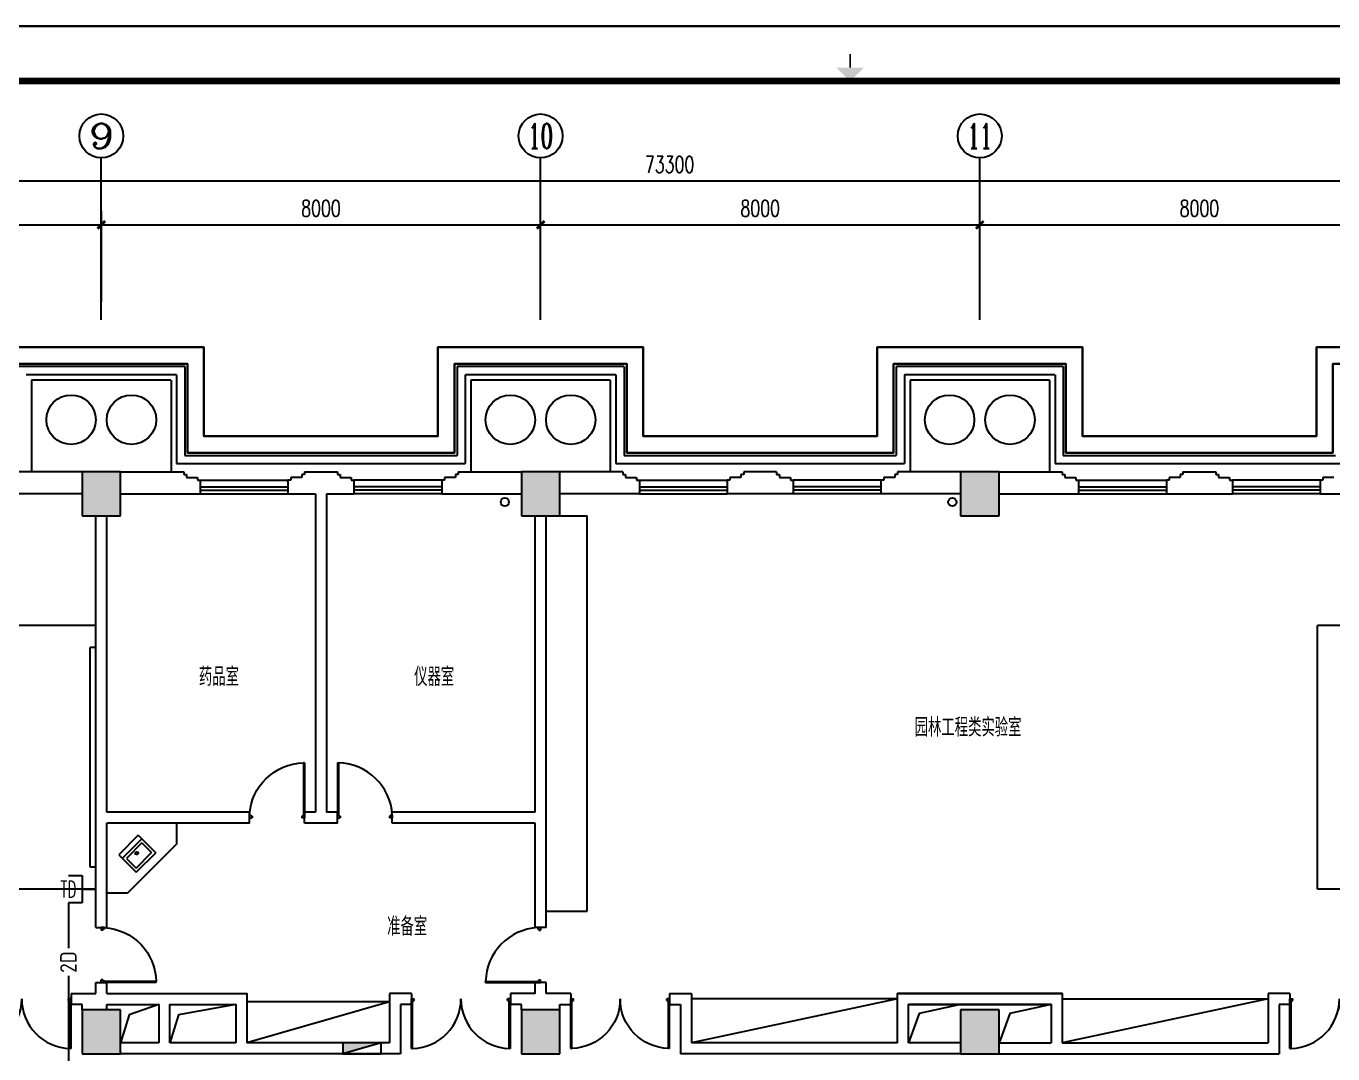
# Model space of a CAD drawing. Extents: x 190999 to 834799, y -200814 to 215286.
# Drawn here: x 235442 to 259242, y 137167 to 155886 of the extents above; entities that cross this region are included whole.
import ezdxf
from ezdxf.enums import TextEntityAlignment as Align

# ---------------------------------------------------------------- set-up
doc = ezdxf.new("R2010")
doc.units = 0
doc.header["$LTSCALE"] = 1000
doc.header["$MEASUREMENT"] = 0
for name, color, linetype in [('00-EQUIP', 3, 'Continuous'), ('00-SIG_TEXT', 7, 'Continuous'), ('00-WIRE-4', 6, 'Continuous'), ('A-墙线', 2, 'Continuous'), ('A-外包装修', 250, 'Continuous'), ('A-外窗', 145, 'Continuous'), ('A-家具', 250, 'Continuous'), ('A-门', 167, 'Continuous'), ('AXIS', 3, 'Continuous'), ('AXIS_TEXT', 7, 'Continuous'), ('COLUMN', 2, 'Continuous'), ('EQUIP_消火栓', 6, 'Continuous'), ('PUB_HATCH', 250, 'Continuous'), ('图框', 189, 'Continuous'), ('屋面排水', 7, 'Continuous'), ('房间名称', 7, 'Continuous'), ('洞口线', 177, 'Continuous'), ('雨水管', 3, 'Continuous')]:
    doc.layers.add(name, color=color, linetype=linetype)
doc.styles.add('-GBCBIGGBENOR', font='GBENOR.shx', dxfattribs={"bigfont": 'GBCBIG.shx'})
doc.styles.add('_COMPLEX', font='COMPLEX.shx', dxfattribs={"width": 0.5})
doc.styles.add('_TCH_AXIS', font='COMPLEX', dxfattribs={"bigfont": 'GBCBIG'})
doc.styles.add('_TCH_DIM', font='SIMPLEX', dxfattribs={"bigfont": 'GBCBIG'})
doc.styles.add('COMPLEX', font='COMPLEX')
doc.styles.add('DIM_FONT', font='SIMPLEX', dxfattribs={"width": 0.7, "bigfont": 'GBCBIG'})
doc.styles.get("Standard").update_dxf_attribs({"font": 'simhei.ttf'})
doc.styles.add('zz-1', font='arial.ttf', dxfattribs={"width": 0.8})
doc.dimstyles.new('DIMN', dxfattribs={"dimtxt": 300, "dimasz": 100, "dimexe": 250, "dimexo": 300, "dimgap": 150, "dimtad": 1, "dimdec": 0, "dimzin": 0, "dimdsep": 46, "dimtxsty": 'DIM_FONT', "dimblk": 'ARCHTICK', "dimcen": 0.09, "dimclrt": 7, "dimazin": 2, "dimtfac": 1, "dimtdec": 0, "dimtix": 1, "dimtmove": 2, "dimatfit": 3, "dimfxl": 0, "dimtolj": 1, "dimtzin": 0, "dimarcsym": 0})

# ---------------------------------------------------------------- blocks, each defined once
blk = doc.blocks.new('TJAD_TK_A0')
at = {"layer": '图框'}
blk.add_line((2162, 399.3), (973, 399.3), dxfattribs=at)
at = {"layer": '图框', "const_width": 0.3}
blk.add_lwpolyline([(1567.5, 391.74), (1567.5, 394.24)], dxfattribs=at)
at = {"layer": '图框', "const_width": 1.2}
blk.add_lwpolyline([(2152, -431.7), (2152, 389.3), (998, 389.3), (998, -431.7)], close=True, dxfattribs=at)
at = {"layer": '图框'}
blk.add_solid([(1565, 391.74), (1570, 391.74), (1567.5, 389.24)], dxfattribs=at)
blk = doc.blocks.new('TJAD_TK_A1')
at = {"layer": '图框'}
blk.add_line((500.38, 356.45), (1341.38, 356.45), dxfattribs=at)
blk = doc.blocks.new('m1000')
at = {"layer": 'A-墙线'}
for p, q in [((0, 0), (0, 200)), ((1000, 0), (1000, 200))]:
    blk.add_line(p, q, dxfattribs=at)
at = {"layer": 'A-门'}
for p, q in [((0, 1100), (0, 100)), ((0, 1100), (20, 1100)), ((20, 1100), (20, 150)), ((0, 150), (30, 150)), ((0, 100), (50, 100)), ((30, 150), (30, 130)), ((30, 130), (50, 130)), ((50, 130), (50, 100)), ((950, 130), (950, 100)), ((970, 130), (950, 130)), ((1000, 100), (950, 100)), ((970, 150), (970, 130)), ((1000, 150), (970, 150)), ((1000, 150), (1000, 100))]:
    blk.add_line(p, q, dxfattribs=at)
blk.add_arc((0, 100), 1000, 2.866, 88.854, dxfattribs=at)
blk = doc.blocks.new('m1800')
at = {"layer": 'A-墙线'}
for p, q in [((-900, -100), (-900, 100)), ((900, -100), (900, 100))]:
    blk.add_line(p, q, dxfattribs=at)
at = {"layer": 'A-门'}
for p, q in [((-900, 900), (-900, 0)), ((-900, 900), (-880, 900)), ((-880, 900), (-880, 50)), ((880, 900), (880, 50)), ((900, 900), (880, 900)), ((900, 900), (900, 0)), ((-900, 50), (-870, 50)), ((-900, 0), (-850, 0)), ((-870, 50), (-870, 30)), ((-870, 30), (-850, 30)), ((-850, 30), (-850, 0)), ((850, 30), (850, 0)), ((870, 30), (850, 30)), ((900, 0), (850, 0)), ((870, 50), (870, 30)), ((900, 50), (870, 50))]:
    blk.add_line(p, q, dxfattribs=at)
for centre, start, end in [((-900, 0), 0, 88.7267), ((900, 0), 91.2733, 180)]:
    blk.add_arc(centre, 900, start, end, dxfattribs=at)
blk = doc.blocks.new('$TwtSys$00000434')
for p, q in [((-0.5, 0.5), (-0.5, -0.5)), ((-0.5, -0.5), (0.5, 0.5)), ((0.5, 0.5), (-0.5, 0.5)), ((0.5, -0.5), (0.5, 0.5)), ((-0.5, -0.5), (0.5, -0.5))]:
    blk.add_line(p, q)
blk.add_solid([(0.5, -0.5), (0.5, 0.5), (-0.5, -0.5)])
blk = doc.blocks.new('_ArchTick')
at = {"const_width": 0.5}
blk.add_lwpolyline([(-0.7, -0.7), (0.7, 0.7)], dxfattribs=at)
blk = doc.blocks.new('*D205')
at = {"layer": 'AXIS', "color": 0, "lineweight": -2}
for p, q in [((228812, 150867), (228812, 152517)), ((236812, 150867), (236812, 152517)), ((228812, 152267), (236812, 152267))]:
    blk.add_line(p, q, dxfattribs=at)
at = {"layer": 'Defpoints', "color": 0}
for p in [(236812, 152267), (228812, 150567), (236812, 150567)]:
    blk.add_point(p, dxfattribs=at)
at = {"layer": 'AXIS', "color": 0, "lineweight": -2, "xscale": 100, "yscale": 100, "zscale": 100, "rotation": 180}
blk.add_blockref('_ArchTick', (228812, 152267), dxfattribs=at)
at = {"layer": 'AXIS', "color": 0, "lineweight": -2, "xscale": 100, "yscale": 100, "zscale": 100}
blk.add_blockref('_ArchTick', (236812, 152267), dxfattribs=at)
at = {"layer": 'AXIS', "color": 7, "insert": (232812, 152567), "char_height": 300, "attachment_point": 5, "style": 'DIM_FONT'}
blk.add_mtext('\\A1;8000', dxfattribs=at)
blk = doc.blocks.new('*D206')
at = {"layer": 'AXIS', "color": 0, "lineweight": -2}
for p, q in [((236812, 150867), (236812, 152517)), ((244812, 150867), (244812, 152517)), ((236812, 152267), (244812, 152267))]:
    blk.add_line(p, q, dxfattribs=at)
at = {"layer": 'Defpoints', "color": 0}
for p in [(244812, 152267), (236812, 150567), (244812, 150567)]:
    blk.add_point(p, dxfattribs=at)
at = {"layer": 'AXIS', "color": 0, "lineweight": -2, "xscale": 100, "yscale": 100, "zscale": 100, "rotation": 180}
blk.add_blockref('_ArchTick', (236812, 152267), dxfattribs=at)
at = {"layer": 'AXIS', "color": 0, "lineweight": -2, "xscale": 100, "yscale": 100, "zscale": 100}
blk.add_blockref('_ArchTick', (244812, 152267), dxfattribs=at)
at = {"layer": 'AXIS', "color": 7, "insert": (240812, 152567), "char_height": 300, "attachment_point": 5, "style": 'DIM_FONT'}
blk.add_mtext('\\A1;8000', dxfattribs=at)
blk = doc.blocks.new('*D207')
at = {"layer": 'AXIS', "color": 0, "lineweight": -2}
for p, q in [((244812, 150867), (244812, 152517)), ((252812, 150867), (252812, 152517)), ((244812, 152267), (252812, 152267))]:
    blk.add_line(p, q, dxfattribs=at)
at = {"layer": 'Defpoints', "color": 0}
for p in [(252812, 152267), (244812, 150567), (252812, 150567)]:
    blk.add_point(p, dxfattribs=at)
at = {"layer": 'AXIS', "color": 0, "lineweight": -2, "xscale": 100, "yscale": 100, "zscale": 100, "rotation": 180}
blk.add_blockref('_ArchTick', (244812, 152267), dxfattribs=at)
at = {"layer": 'AXIS', "color": 0, "lineweight": -2, "xscale": 100, "yscale": 100, "zscale": 100}
blk.add_blockref('_ArchTick', (252812, 152267), dxfattribs=at)
at = {"layer": 'AXIS', "color": 7, "insert": (248812, 152567), "char_height": 300, "attachment_point": 5, "style": 'DIM_FONT'}
blk.add_mtext('\\A1;8000', dxfattribs=at)
blk = doc.blocks.new('*D208')
at = {"layer": 'AXIS', "color": 0, "lineweight": -2}
for p, q in [((252812, 150867), (252812, 152517)), ((260812, 150867), (260812, 152517)), ((252812, 152267), (260812, 152267))]:
    blk.add_line(p, q, dxfattribs=at)
at = {"layer": 'Defpoints', "color": 0}
for p in [(260812, 152267), (252812, 150567), (260812, 150567)]:
    blk.add_point(p, dxfattribs=at)
at = {"layer": 'AXIS', "color": 0, "lineweight": -2, "xscale": 100, "yscale": 100, "zscale": 100, "rotation": 180}
blk.add_blockref('_ArchTick', (252812, 152267), dxfattribs=at)
at = {"layer": 'AXIS', "color": 0, "lineweight": -2, "xscale": 100, "yscale": 100, "zscale": 100}
blk.add_blockref('_ArchTick', (260812, 152267), dxfattribs=at)
at = {"layer": 'AXIS', "color": 7, "insert": (256812, 152567), "char_height": 300, "attachment_point": 5, "style": 'DIM_FONT'}
blk.add_mtext('\\A1;8000', dxfattribs=at)
blk = doc.blocks.new('*D213')
at = {"layer": 'AXIS', "color": 0, "lineweight": -2}
for p, q in [((210512, 150867), (210512, 153317)), ((283812, 150867), (283812, 153317)), ((210512, 153067), (283812, 153067))]:
    blk.add_line(p, q, dxfattribs=at)
at = {"layer": 'Defpoints', "color": 0}
for p in [(283812, 153067), (210512, 150567), (283812, 150567)]:
    blk.add_point(p, dxfattribs=at)
at = {"layer": 'AXIS', "color": 0, "lineweight": -2, "xscale": 100, "yscale": 100, "zscale": 100, "rotation": 180}
blk.add_blockref('_ArchTick', (210512, 153067), dxfattribs=at)
at = {"layer": 'AXIS', "color": 0, "lineweight": -2, "xscale": 100, "yscale": 100, "zscale": 100}
blk.add_blockref('_ArchTick', (283812, 153067), dxfattribs=at)
at = {"layer": 'AXIS', "color": 7, "insert": (247162, 153367), "char_height": 300, "attachment_point": 5, "style": 'DIM_FONT'}
blk.add_mtext('\\A1;73300', dxfattribs=at)
blk = doc.blocks.new('_AXISO')
blk.add_circle((0, 0), 0.5)
at = {"layer": 'AXIS_TEXT', "style": 'COMPLEX', "width": 1.041667}
blk.add_attdef('A', text='', height=0.56, dxfattribs=at).set_placement((-0.25, -0.28), (0.25, -0.28), align=Align.FIT)
blk = doc.blocks.new('$plan$00001609')
at = {"linetype": 'Continuous'}
for p, q in [((0, -251), (0, 251)), ((0, 251), (450, 251)), ((93, -251), (93, 251)), ((450, 251), (450, -251)), ((146, -199), (146, 199)), ((146, 199), (397, 199)), ((397, 199), (397, -199)), ((146, -199), (397, -199)), ((0, -251), (450, -251))]:
    blk.add_line(p, q, dxfattribs=at)
blk.add_line((238, 2), (238, 0))
blk.add_arc((212, 0), 26, 4.716, 0, dxfattribs=at)
at = {"style": 'zz-1'}
for tag in ['YSIZE', 'XSIZE']:
    blk.add_attdef(tag, (0, 0), '', height=0.5, dxfattribs=at)
blk = doc.blocks.new('_LINKPT1')
at = {"color": 0}
blk.add_line((0, 0), (0, 0), dxfattribs=at)
blk = doc.blocks.new('IO37IMB6')
for p, q in [((-0.5, 0.499), (-0.5, 0.999)), ((0.5, 0.999), (0.5, 0.499)), ((0.5, 0.499), (-0.5, 0.499)), ((0, 0.5), (0, 0))]:
    blk.add_line(p, q)
at = {"xscale": 0.002, "yscale": 0.002, "zscale": 0.002}
for p in [(0, 1.384), (-0.5, 0.499), (0.5, 0.499), (0, 0)]:
    blk.add_blockref('_LINKPT1', p, dxfattribs=at)
at = {"style": '_COMPLEX', "width": 0.6, "flags": 8}
blk.add_attdef('$TEXT$', text='', height=0.6, dxfattribs=at).set_placement((0, 1), align=Align.MIDDLE_CENTER)
at = {"flags": 9}
blk.add_attdef('A', (0, 0), '', height=0.00002, dxfattribs=at)

msp = doc.modelspace()

# ---------------------------------------------------------------- hatches: boundary and pattern name
at = {"layer": 'PUB_HATCH'}
for points in [[(237161.6, 147767.4), (236461.6, 147767.4), (236461.6, 146967.4), (237161.6, 146967.4)], [(245161.6, 147767.4), (244461.6, 147767.4), (244461.6, 146967.4), (245161.6, 146967.4)], [(253161.6, 147767.4), (252461.6, 147767.4), (252461.6, 146967.4), (253161.6, 146967.4)], [(237161.6, 137967.4), (236461.6, 137967.4), (236461.6, 137167.4), (237161.6, 137167.4)], [(245161.6, 137967.4), (244461.6, 137967.4), (244461.6, 137167.4), (245161.6, 137167.4)], [(253161.6, 137967.4), (252461.6, 137967.4), (252461.6, 137167.4), (253161.6, 137167.4)]]:
    msp.add_hatch(color=256, dxfattribs=at).paths.add_polyline_path(points)

# ---------------------------------------------------------------- linework, layer by layer
at = {"layer": '00-WIRE-4'}
for p, q in [((236212.1, 139917.4), (236212.1, 139089.7)), ((236212.1, 138589.1), (236212.1, 134167.4))]:
    msp.add_line(p, q, dxfattribs=at)
at = {"layer": 'A-墙线'}
for p, q in [((236461.6, 147767.4), (235311.6, 147767.4)), ((237161.6, 147767.4), (238311.6, 147767.4)), ((238311.6, 147767.4), (238311.6, 147717.4)), ((238311.6, 147717.4), (238361.6, 147717.4)), ((238361.6, 147717.4), (238361.6, 147667.4)), ((238361.6, 147667.4), (238561.6, 147667.4)), ((238561.6, 147667.4), (238561.6, 147617.4)), ((238561.6, 147617.4), (238611.6, 147617.4)), ((238611.6, 147617.4), (238611.6, 147367.4)), ((240261.6, 147617.4), (240211.6, 147617.4)), ((240211.6, 147617.4), (240211.6, 147367.4)), ((240261.6, 147667.4), (240261.6, 147617.4)), ((240461.6, 147667.4), (240261.6, 147667.4)), ((240461.6, 147717.4), (240461.6, 147667.4)), ((240511.6, 147717.4), (240461.6, 147717.4)), ((240511.6, 147767.4), (241111.6, 147767.4)), ((240511.6, 147767.4), (240511.6, 147717.4)), ((241111.6, 147767.4), (241111.6, 147717.4)), ((241111.6, 147717.4), (241161.6, 147717.4)), ((241161.6, 147717.4), (241161.6, 147667.4)), ((241161.6, 147667.4), (241361.6, 147667.4)), ((241361.6, 147667.4), (241361.6, 147617.4)), ((241361.6, 147617.4), (241411.6, 147617.4)), ((241411.6, 147617.4), (241411.6, 147367.4)), ((243061.6, 147617.4), (243011.6, 147617.4)), ((243011.6, 147617.4), (243011.6, 147367.4)), ((243061.6, 147667.4), (243061.6, 147617.4)), ((243261.6, 147667.4), (243061.6, 147667.4)), ((243261.6, 147717.4), (243261.6, 147667.4)), ((243311.6, 147717.4), (243261.6, 147717.4)), ((243311.6, 147767.4), (244461.6, 147767.4)), ((243311.6, 147767.4), (243311.6, 147717.4)), ((246311.6, 147767.4), (245161.6, 147767.4)), ((246311.6, 147767.4), (246311.6, 147717.4)), ((246311.6, 147717.4), (246361.6, 147717.4)), ((246361.6, 147717.4), (246361.6, 147667.4)), ((246361.6, 147667.4), (246561.6, 147667.4)), ((246561.6, 147667.4), (246561.6, 147617.4)), ((246561.6, 147617.4), (246611.6, 147617.4)), ((246611.6, 147617.4), (246611.6, 147367.4)), ((248261.6, 147617.4), (248211.6, 147617.4)), ((248211.6, 147617.4), (248211.6, 147367.4)), ((248261.6, 147667.4), (248261.6, 147617.4)), ((248461.6, 147667.4), (248261.6, 147667.4)), ((248461.6, 147717.4), (248461.6, 147667.4)), ((248511.6, 147717.4), (248461.6, 147717.4)), ((249111.6, 147767.4), (248511.6, 147767.4)), ((248511.6, 147767.4), (248511.6, 147717.4)), ((249111.6, 147767.4), (249111.6, 147717.4)), ((249111.6, 147717.4), (249161.6, 147717.4)), ((249161.6, 147717.4), (249161.6, 147667.4)), ((249161.6, 147667.4), (249361.6, 147667.4)), ((249361.6, 147667.4), (249361.6, 147617.4)), ((249361.6, 147617.4), (249411.6, 147617.4)), ((249411.6, 147617.4), (249411.6, 147367.4)), ((251061.6, 147617.4), (251011.6, 147617.4)), ((251011.6, 147617.4), (251011.6, 147367.4)), ((251061.6, 147667.4), (251061.6, 147617.4)), ((251261.6, 147667.4), (251061.6, 147667.4)), ((251261.6, 147717.4), (251261.6, 147667.4)), ((251311.6, 147717.4), (251261.6, 147717.4)), ((252461.6, 147767.4), (251311.6, 147767.4)), ((251311.6, 147767.4), (251311.6, 147717.4)), ((253161.6, 147767.4), (254311.6, 147767.4)), ((254311.6, 147767.4), (254311.6, 147717.4)), ((254311.6, 147717.4), (254361.6, 147717.4)), ((254361.6, 147717.4), (254361.6, 147667.4)), ((254361.6, 147667.4), (254561.6, 147667.4)), ((254561.6, 147667.4), (254561.6, 147617.4)), ((254561.6, 147617.4), (254611.6, 147617.4)), ((254611.6, 147617.4), (254611.6, 147367.4)), ((256261.6, 147617.4), (256211.6, 147617.4)), ((256211.6, 147617.4), (256211.6, 147367.4)), ((256261.6, 147667.4), (256261.6, 147617.4)), ((256461.6, 147667.4), (256261.6, 147667.4)), ((256461.6, 147717.4), (256461.6, 147667.4)), ((256511.6, 147717.4), (256461.6, 147717.4)), ((256511.6, 147767.4), (257111.6, 147767.4)), ((256511.6, 147767.4), (256511.6, 147717.4)), ((257111.6, 147767.4), (257111.6, 147717.4)), ((257111.6, 147717.4), (257161.6, 147717.4)), ((257161.6, 147717.4), (257161.6, 147667.4)), ((257161.6, 147667.4), (257361.6, 147667.4)), ((257361.6, 147667.4), (257361.6, 147617.4)), ((257361.6, 147617.4), (257411.6, 147617.4)), ((257411.6, 147617.4), (257411.6, 147367.4)), ((259061.6, 147617.4), (259011.6, 147617.4)), ((259011.6, 147617.4), (259011.6, 147367.4)), ((259061.6, 147667.4), (259061.6, 147617.4)), ((259261.6, 147667.4), (259061.6, 147667.4)), ((236461.6, 147367.4), (235011.6, 147367.4)), ((237161.6, 147367.4), (238611.6, 147367.4)), ((240211.6, 147367.4), (240711.6, 147367.4)), ((240711.6, 147367.4), (240711.6, 141567.4)), ((240911.6, 147367.4), (240911.6, 141567.4)), ((240911.6, 147367.4), (241411.6, 147367.4)), ((243011.6, 147367.4), (244461.6, 147367.4)), ((246611.6, 147367.4), (245161.6, 147367.4)), ((249411.6, 147367.4), (248211.6, 147367.4)), ((252461.6, 147367.4), (251011.6, 147367.4)), ((253161.6, 147367.4), (254611.6, 147367.4)), ((256211.6, 147367.4), (257411.6, 147367.4)), ((259011.6, 147367.4), (260461.6, 147367.4)), ((236711.6, 139467.4), (236711.6, 146967.4)), ((236911.6, 141567.4), (236911.6, 146967.4)), ((244711.6, 141567.4), (244711.6, 146967.4)), ((244911.6, 139467.4), (244911.6, 146967.4)), ((239511.6, 141567.4), (236911.6, 141567.4)), ((240711.6, 141567.4), (240511.6, 141567.4)), ((241111.6, 141567.4), (240911.6, 141567.4)), ((244711.6, 141567.4), (242111.6, 141567.4)), ((239511.6, 141367.4), (236911.6, 141367.4)), ((236911.6, 139467.4), (236911.6, 141367.4)), ((241111.6, 141367.4), (240511.6, 141367.4)), ((244711.6, 141367.4), (242111.6, 141367.4)), ((244711.6, 139467.4), (244711.6, 141367.4)), ((236711.6, 138267.4), (236711.6, 138467.4)), ((236911.6, 138267.4), (236911.6, 138467.4)), ((244711.6, 138267.4), (244711.6, 138467.4)), ((244911.6, 138267.4), (244911.6, 138467.4)), ((236261.6, 138267.4), (236711.6, 138267.4)), ((236461.6, 138067.4), (236261.6, 138067.4)), ((236461.6, 137967.4), (236461.6, 138067.4)), ((236911.6, 137967.4), (236911.6, 138067.4)), ((242461.6, 138267.4), (242061.6, 138267.4)), ((242061.6, 138267.4), (242061.6, 137367.4)), ((242461.6, 138067.4), (242261.6, 138067.4)), ((242261.6, 138067.4), (242261.6, 137167.4)), ((244711.6, 138267.4), (244261.6, 138267.4)), ((244461.6, 138067.4), (244261.6, 138067.4)), ((244461.6, 137967.4), (244461.6, 138067.4)), ((245361.6, 138267.4), (244911.6, 138267.4)), ((245161.6, 138067.4), (245361.6, 138067.4)), ((245161.6, 137967.4), (245161.6, 138067.4)), ((247161.6, 138267.4), (247561.6, 138267.4)), ((247161.6, 138067.4), (247361.6, 138067.4)), ((247361.6, 138067.4), (247361.6, 137167.4)), ((247561.6, 138267.4), (247561.6, 137367.4)), ((254311.6, 138267.4), (251311.6, 138267.4)), ((254111.6, 138067.4), (251511.6, 138067.4)), ((258461.6, 138267.4), (258061.6, 138267.4)), ((258061.6, 138267.4), (258061.6, 137367.4)), ((258461.6, 138067.4), (258261.6, 138067.4)), ((258261.6, 138067.4), (258261.6, 137167.4)), ((237861.6, 137367.4), (237161.6, 137367.4)), ((239261.6, 137367.4), (238061.5, 137367.4)), ((242061.6, 137367.4), (239461.6, 137367.4)), ((251311.6, 137367.4), (247561.6, 137367.4)), ((252461.6, 137367.4), (251511.6, 137367.4)), ((253161.6, 137367.4), (254111.6, 137367.4)), ((254311.6, 137367.4), (258061.6, 137367.4)), ((242261.6, 137167.4), (237161.6, 137167.4)), ((252461.6, 137167.4), (247361.6, 137167.4)), ((253161.6, 137167.4), (258261.6, 137167.4))]:
    msp.add_line(p, q, dxfattribs=at)
for points in [[(236911.6, 138267.4), (239461.6, 138267.4), (239461.6, 137367.4)], [(236911.6, 138067.4), (237861.6, 138067.4), (237861.6, 137367.4)], [(238061.6, 137367.4), (238061.6, 138067.4), (239261.6, 138067.4), (239261.6, 137367.4)], [(251311.6, 137367.4), (251311.6, 138267.4), (254311.6, 138267.4), (254311.6, 137367.4)], [(251511.6, 137367.4), (251511.6, 138067.4), (254111.6, 138067.4), (254111.6, 137367.4)]]:
    msp.add_lwpolyline(points, dxfattribs=at)
at = {"layer": 'A-外包装修'}
for p, q in [((238380.2, 149737.4), (235243, 149737.4)), ((238381.6, 148117.4), (238381.6, 149737.4)), ((243241.6, 148117.4), (243241.6, 149737.4)), ((246380.2, 149737.4), (243243, 149737.4)), ((246381.6, 148117.4), (246381.6, 149737.4)), ((251241.6, 148117.4), (251241.6, 149737.4)), ((254380.2, 149737.4), (251243, 149737.4)), ((254381.6, 148117.4), (254381.6, 149737.4)), ((259241.6, 148117.4), (259241.6, 149737.4)), ((238330.2, 149687.4), (235293, 149687.4)), ((238180.2, 149537.4), (235443, 149537.4)), ((238181.6, 149537.4), (238181.6, 147917.4)), ((238331.6, 149687.4), (238331.6, 148067.4)), ((243291.6, 149687.4), (243291.6, 148067.4)), ((246330.2, 149687.4), (243293, 149687.4)), ((243441.6, 149537.4), (243441.6, 147917.4)), ((246180.2, 149537.4), (243443, 149537.4)), ((246181.6, 149537.4), (246181.6, 147917.4)), ((246331.6, 149687.4), (246331.6, 148067.4)), ((251291.6, 149687.4), (251291.6, 148067.4)), ((254330.2, 149687.4), (251293, 149687.4)), ((251441.6, 149537.4), (251441.6, 147917.4)), ((254180.2, 149537.4), (251443, 149537.4)), ((254181.6, 149537.4), (254181.6, 147917.4)), ((254331.6, 149687.4), (254331.6, 148067.4)), ((235541.6, 149437.4), (235541.6, 147767.4)), ((238080.2, 149437.4), (235543, 149437.4)), ((238081.6, 149437.4), (238081.6, 147767.4)), ((243541.6, 149437.4), (243541.6, 147767.4)), ((246080.2, 149437.4), (243543, 149437.4)), ((246081.6, 149437.4), (246081.6, 147767.4)), ((251541.6, 149437.4), (251541.6, 147767.4)), ((254080.2, 149437.4), (251543, 149437.4)), ((254081.6, 149437.4), (254081.6, 147767.4)), ((238331.6, 148067.4), (243291.6, 148067.4)), ((238381.6, 148117.4), (243241.6, 148117.4)), ((246331.6, 148067.4), (251291.6, 148067.4)), ((246381.6, 148117.4), (251241.6, 148117.4)), ((254331.6, 148067.4), (259291.6, 148067.4)), ((254381.6, 148117.4), (259241.6, 148117.4)), ((238181.6, 147917.4), (243441.6, 147917.4)), ((246181.6, 147917.4), (251441.6, 147917.4)), ((254181.6, 147917.4), (259441.6, 147917.4))]:
    msp.add_line(p, q, dxfattribs=at)
for centre in [(236261.6, 148717.4), (237361.6, 148717.4), (244261.6, 148717.4), (245361.6, 148717.4), (252261.6, 148717.4), (253361.6, 148717.4)]:
    msp.add_circle(centre, 450, dxfattribs=at)
at = {"layer": 'A-外窗'}
for p, q in [((238611.6, 147617.4), (240211.6, 147617.4)), ((243011.6, 147617.4), (241411.6, 147617.4)), ((246611.6, 147617.4), (248211.6, 147617.4)), ((251011.6, 147617.4), (249411.6, 147617.4)), ((254611.6, 147617.4), (256211.6, 147617.4)), ((259011.6, 147617.4), (257411.6, 147617.4)), ((238611.6, 147497.4), (240211.6, 147497.4)), ((238611.6, 147437.4), (240211.6, 147437.4)), ((238611.6, 147367.4), (240211.6, 147367.4)), ((243011.6, 147497.4), (241411.6, 147497.4)), ((243011.6, 147437.4), (241411.6, 147437.4)), ((243011.6, 147367.4), (241411.6, 147367.4)), ((246611.6, 147497.4), (248211.6, 147497.4)), ((246611.6, 147437.4), (248211.6, 147437.4)), ((246611.6, 147367.4), (248211.6, 147367.4)), ((251011.6, 147497.4), (249411.6, 147497.4)), ((251011.6, 147437.4), (249411.6, 147437.4)), ((251011.6, 147367.4), (249411.6, 147367.4)), ((254611.6, 147497.4), (256211.6, 147497.4)), ((254611.6, 147437.4), (256211.6, 147437.4)), ((254611.6, 147367.4), (256211.6, 147367.4)), ((259011.6, 147497.4), (257411.6, 147497.4)), ((259011.6, 147437.4), (257411.6, 147437.4)), ((259011.6, 147367.4), (257411.6, 147367.4))]:
    msp.add_line(p, q, dxfattribs=at)
at = {"layer": 'A-家具'}
for p, q in [((245161.6, 146967.4), (245661.6, 146967.4)), ((245661.6, 139767.4), (245661.6, 146967.4)), ((236711.6, 144967.4), (234961.6, 144967.4)), ((258961.6, 140167.4), (258961.6, 144967.4)), ((260711.6, 144967.4), (258961.6, 144967.4)), ((236611.6, 140567.4), (236611.6, 144567.4)), ((236711.6, 144567.4), (236611.6, 144567.4)), ((238186.6, 140992.4), (238186.6, 141367.4)), ((238186.6, 140992.4), (237286.6, 140092.4)), ((236711.6, 140567.4), (236611.6, 140567.4)), ((236711.6, 140167.4), (234961.6, 140167.4)), ((237286.6, 140092.4), (236911.6, 140092.4)), ((260711.6, 140167.4), (258961.6, 140167.4)), ((244911.6, 139767.4), (245661.6, 139767.4)), ((242061.6, 138117.4), (239461.6, 138117.4)), ((242061.6, 138117.4), (239461.6, 137367.4)), ((251311.6, 138167.4), (247561.6, 138167.4)), ((251311.6, 138167.4), (247561.6, 137367.4)), ((254311.6, 138167.4), (258061.6, 138167.4)), ((258061.6, 138167.4), (254311.6, 137367.4))]:
    msp.add_line(p, q, dxfattribs=at)
at = {"layer": 'AXIS'}
for p, q in [((236811.6, 150537.4), (236811.6, 153486.5)), ((244811.6, 150537.4), (244811.6, 153486.5)), ((252811.6, 150537.4), (252811.6, 153486.5))]:
    msp.add_line(p, q, dxfattribs=at)
at = {"layer": 'COLUMN'}
for p, q in [((237161.6, 147767.4), (236461.6, 147767.4)), ((236461.6, 147767.4), (236461.6, 146967.4)), ((237161.6, 146967.4), (237161.6, 147767.4)), ((245161.6, 147767.4), (244461.6, 147767.4)), ((244461.6, 147767.4), (244461.6, 146967.4)), ((245161.6, 146967.4), (245161.6, 147767.4)), ((253161.6, 147767.4), (252461.6, 147767.4)), ((252461.6, 147767.4), (252461.6, 146967.4)), ((253161.6, 146967.4), (253161.6, 147767.4)), ((236461.6, 146967.4), (237161.6, 146967.4)), ((244461.6, 146967.4), (245161.6, 146967.4)), ((252461.6, 146967.4), (253161.6, 146967.4)), ((237161.6, 137967.4), (236461.6, 137967.4)), ((236461.6, 137967.4), (236461.6, 137167.4)), ((237161.6, 137167.4), (237161.6, 137967.4)), ((245161.6, 137967.4), (244461.6, 137967.4)), ((244461.6, 137967.4), (244461.6, 137167.4)), ((245161.6, 137167.4), (245161.6, 137967.4)), ((253161.6, 137967.4), (252461.6, 137967.4)), ((252461.6, 137967.4), (252461.6, 137167.4)), ((253161.6, 137167.4), (253161.6, 137967.4)), ((236461.6, 137167.4), (237161.6, 137167.4)), ((244461.6, 137167.4), (245161.6, 137167.4)), ((252461.6, 137167.4), (253161.6, 137167.4))]:
    msp.add_line(p, q, dxfattribs=at)
at = {"layer": '屋面排水'}
for points in [[(222011.6, 150395.9), (222011.6, 149737.4), (222381.6, 149737.4), (222381.6, 148117.4), (227241.6, 148117.4), (227241.6, 149737.4), (230381.6, 149737.4), (230381.6, 148117.4), (235241.6, 148117.4), (235241.6, 149737.4), (238381.6, 149737.4), (238381.6, 148117.4), (243241.6, 148117.4), (243241.6, 149737.4), (246381.6, 149737.4), (246381.6, 148117.4), (251241.6, 148117.4), (251241.6, 149737.4), (254380.2, 149737.4), (254381.6, 148117.4), (259241.6, 148117.4), (259241.6, 149737.4), (262380.2, 149737.4)], [(262679.9, 150037.4), (258941.6, 150037.4), (258941.6, 148417.4), (254681.3, 148417.4), (254679.9, 150037.4), (250941.6, 150037.4), (250941.6, 148417.4), (246681.6, 148417.4), (246681.6, 150037.4), (242941.6, 150037.4), (242941.6, 148417.4), (238681.6, 148417.4), (238681.6, 150037.4), (234941.6, 150037.4), (234941.6, 148417.4), (230681.6, 148417.4), (230681.6, 150037.4), (226941.6, 150037.4), (226941.6, 148417.4), (222681.6, 148417.4), (222681.6, 150037.4), (222311.6, 150037.4), (222311.6, 150395.9)], [(222681.4, 149883.6), (222681.4, 148417.4), (226941.4, 148417.4), (226941.4, 150037.4), (230681.4, 150037.4), (230681.4, 148417.4), (234942.8, 148417.4), (234941.4, 150037.4), (238681.4, 150037.4), (238681.4, 148417.4), (242941.4, 148417.4), (242941.4, 150037.4), (246681.4, 150037.4), (246681.4, 148417.4), (250941.6, 148417.4), (250941.6, 150037.4), (254681.4, 150037.4), (254681.4, 148417.4), (258941.6, 148417.4), (258941.6, 150037.4), (262681.1, 150037.4)], [(262381.6, 149737.4), (259241.6, 149737.4), (259241.6, 148117.4), (254381.6, 148117.4), (254381.6, 149737.4), (251241.6, 149737.4), (251241.6, 148117.4), (246381.6, 148117.4), (246381.6, 149737.4), (243241.6, 149737.4), (243241.6, 148117.4), (238381.6, 148117.4), (238381.6, 149737.4), (235241.6, 149737.4), (235243, 148117.4), (230381.6, 148117.4), (230381.6, 149737.4), (227241.6, 149737.4), (227241.6, 148117.4), (222381.6, 148117.4), (222381.6, 149737.4), (222011.6, 149737.4)]]:
    msp.add_lwpolyline(points, dxfattribs=at)
at = {"layer": '洞口线'}
for points in [[(237861.6, 138067.1), (237316.3, 137878.9), (237161.6, 137367.4)], [(239261.6, 138067.4), (238216.3, 137879.2), (238061.5, 137367.4)], [(252461.6, 138067.4), (251707.5, 137903.2), (251511.6, 137367.4)], [(254111.6, 138067.4), (253357.5, 137903.2), (253161.6, 137367.4)]]:
    msp.add_lwpolyline(points, dxfattribs=at)
at = {"layer": '雨水管'}
for centre in [(244161.6, 147217.4), (252311.6, 147217.4)]:
    msp.add_circle(centre, 75, dxfattribs=at)

# ---------------------------------------------------------------- block references
at = {"layer": '00-EQUIP'}
ref = msp.add_blockref('IO37IMB6', (236711.6, 140167.4), dxfattribs=dict(at, xscale=500, yscale=500, zscale=500, rotation=90))
ref.add_attrib('$TEXT$', 'TD', dxfattribs={"layer": '0', "height": 300, "style": '_COMPLEX', "width": 0.6, "flags": 8}).set_placement((236211.6, 140167.4), align=Align.MIDDLE_CENTER)
at = {"layer": 'A-家具', "yscale": -1, "rotation": 315}
msp.add_blockref('$plan$00001609', (237306.3, 140972.7), dxfattribs=at)
at = {"layer": 'A-门', "xscale": -1}
msp.add_blockref('m1000', (240511.6, 141367.4), dxfattribs=at)
at = {"layer": 'A-门'}
msp.add_blockref('m1000', (241111.6, 141367.4), dxfattribs=at)
at = {"layer": 'A-门', "xscale": -1}
for name, p, rotation in [('m1000', (236711.6, 138467.4), 270), ('m1800', (246261.6, 138167.4), 180)]:
    msp.add_blockref(name, p, dxfattribs=dict(at, rotation=rotation))
at = {"layer": 'A-门'}
for name, p, rotation in [('m1000', (244911.6, 138467.4), 90), ('m1800', (235361.6, 138167.4), 180), ('m1800', (243361.6, 138167.4), 180), ('m1800', (259361.6, 138167.4), 180)]:
    msp.add_blockref(name, p, dxfattribs=dict(at, rotation=rotation))
at = {"layer": 'AXIS'}
ref = msp.add_blockref('_AXISO', (236811.6, 153886.5), dxfattribs=dict(at, xscale=800, yscale=800, zscale=800))
ref.add_attrib('A', '9', dxfattribs={"layer": 'AXIS_TEXT', "height": 452.5, "style": '_TCH_AXIS', "width": 1.5}).set_placement((236585.4, 153660.2), (237037.9, 153660.2), align=Align.FIT)
ref = msp.add_blockref('_AXISO', (244811.6, 153886.5), dxfattribs=dict(at, xscale=800, yscale=800, zscale=800))
ref.add_attrib('A', '10', dxfattribs={"layer": 'AXIS_TEXT', "height": 452.55, "style": '_TCH_AXIS', "width": 0.724138}).set_placement((244585.4, 153660.2), (245037.9, 153660.2), align=Align.FIT)
ref = msp.add_blockref('_AXISO', (252811.6, 153886.5), dxfattribs=dict(at, xscale=800, yscale=800, zscale=800))
ref.add_attrib('A', '11', dxfattribs={"layer": 'AXIS_TEXT', "height": 452.55, "style": '_TCH_AXIS', "width": 0.875}).set_placement((252585.4, 153660.2), (253037.9, 153660.2), align=Align.FIT)
at = {"layer": 'EQUIP_消火栓', "xscale": 700, "yscale": 200, "zscale": 700, "rotation": 180}
msp.add_blockref('$TwtSys$00000434', (241561.3, 137267.4), dxfattribs=at)
at = {"layer": '图框', "xscale": 100, "yscale": 100}
for name, p, zscale in [('TJAD_TK_A1', (140960.6, 120241.6), 99.99999999999997), ('TJAD_TK_A0', (93698.6, 115956.8), 100)]:
    msp.add_blockref(name, p, dxfattribs=dict(at, zscale=zscale))

# ---------------------------------------------------------------- texts
at = {"layer": '00-SIG_TEXT', "style": '-GBCBIGGBENOR'}
msp.add_text('2D', height=300, rotation=90, dxfattribs=at).set_placement((236212.1, 138839.4), align=Align.MIDDLE_CENTER)
at = {"layer": '房间名称', "style": '_TCH_DIM'}
for s, p in [('药品室', (238589.4, 143868)), ('仪器室', (242509.7, 143868)), ('园林工程类实验室', (251625.8, 142946.7)), ('准备室', (242017.2, 139319.3))]:
    msp.add_text(s, height=337.59, dxfattribs=at).set_placement(p)

# ---------------------------------------------------------------- dimensions: what is measured, and where the dimension line sits
at = {"layer": 'AXIS'}
for p1, p2, distance, picture, middle in [((210511.6, 150567.4), (283811.6, 150567.4), 2500, '*D213', (247161.6, 153367.4)), ((228811.6, 150567.4), (236811.6, 150567.4), 1700, '*D205', (232811.6, 152567.4)), ((236811.6, 150567.4), (244811.6, 150567.4), 1700, '*D206', (240811.6, 152567.4)), ((244811.6, 150567.4), (252811.6, 150567.4), 1700, '*D207', (248811.6, 152567.4)), ((252811.6, 150567.4), (260811.6, 150567.4), 1700, '*D208', (256811.6, 152567.4))]:
    dim = msp.add_aligned_dim(p1=p1, p2=p2, distance=distance, dimstyle='DIMN', dxfattribs=at)
    dim.commit()
    dim.dimension.update_dxf_attribs({"geometry": picture, "text_midpoint": middle})

doc.saveas('drawing.dxf')
